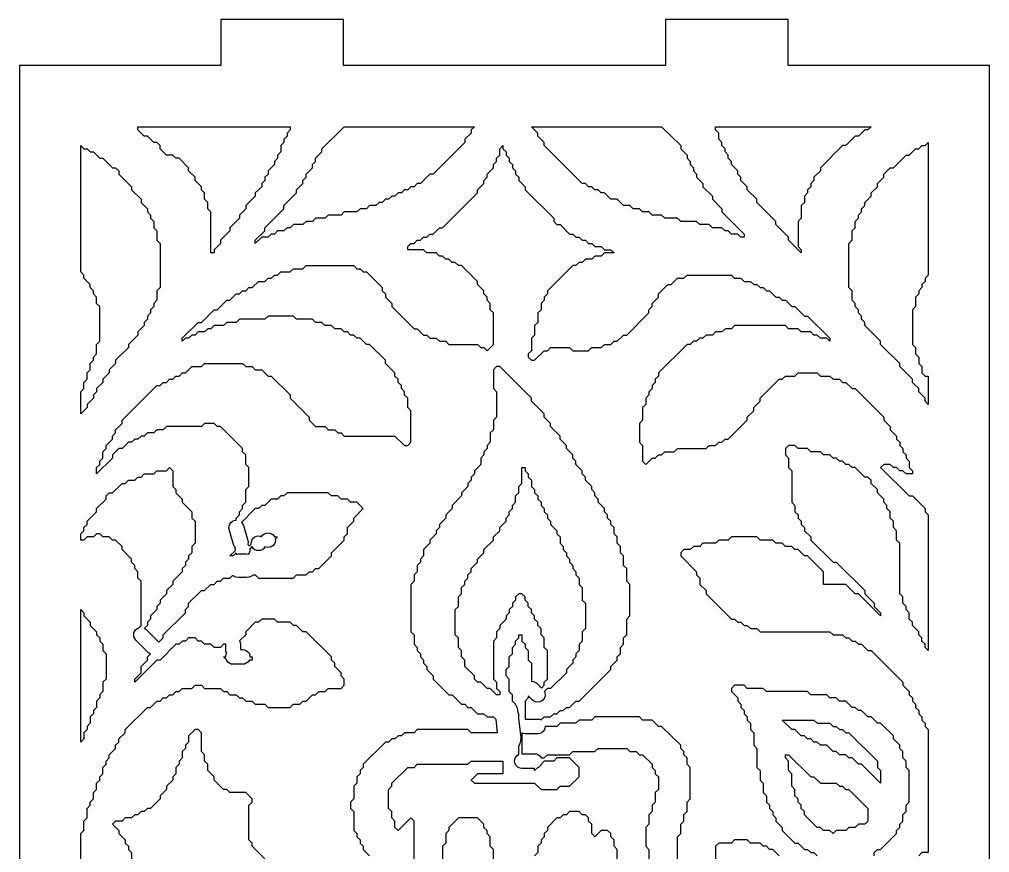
# Model space of a CAD drawing. Header units: millimetres. Extents: x 0 to 63, y 0 to 126.
# Drawn here: x 0 to 63.3, y 71.6 to 126 of the extents above; entities that cross this region are included whole.
import ezdxf

# ---------------------------------------------------------------- set-up
doc = ezdxf.new("R2010")
doc.units = ezdxf.units.MM
doc.layers.add('CUT', color=1, linetype='Continuous')

msp = doc.modelspace()

# ---------------------------------------------------------------- linework, layer by layer
at = {"layer": 'CUT'}
for points in [[(42.134, 126), (42.134, 123), (21.134, 123), (21.134, 126), (13.134, 126), (13.134, 123), (0, 123), (0, 3), (13.134, 3), (13.134, 0), (21.134, 0), (21.134, 3), (42.134, 3), (42.134, 0), (50.134, 0), (50.134, 3), (63.2679, 3), (63.2679, 123), (50.134, 123), (50.134, 126)], [(9.174902, 117.764706), (8.967906, 117.970588), (8.760909, 117.970588), (8.346917, 118.382353), (8.139921, 118.382353), (7.725929, 118.794118), (7.725929, 119), (17.66174, 119), (17.66174, 118.794118), (17.454744, 118.588235), (17.454744, 118.382353), (17.247748, 118.176471), (17.247748, 117.970588), (17.040752, 117.764706), (17.040752, 117.352941), (16.833756, 117.147059), (16.833756, 116.941176), (16.62676, 116.735294), (16.62676, 116.529412), (16.212768, 116.117647), (16.212768, 115.911765), (16.005772, 115.705882), (16.005772, 115.5), (15.798776, 115.294118), (15.798776, 115.088235), (15.384784, 114.676471), (15.384784, 114.470588), (14.763795, 113.852941), (14.763795, 113.647059), (14.349803, 113.235294), (14.349803, 113.029412), (13.728815, 112.411765), (13.728815, 112.205882), (13.107827, 111.588235), (13.107827, 111.382353), (12.693835, 110.970588), (12.693835, 110.764706), (12.486839, 110.764706), (12.486839, 113.441176), (12.279843, 113.647059), (12.279843, 114.058824), (12.072847, 114.264706), (12.072847, 114.676471), (11.86585, 114.882353), (11.86585, 115.088235), (11.451858, 115.5), (11.451858, 115.705882), (11.037866, 116.117647), (11.037866, 116.323529), (10.416878, 116.941176), (10.209882, 116.941176), (10.002886, 117.147059), (9.588894, 117.147059), (9.174902, 117.558824)], [(17.247748, 113.647059), (17.247748, 113.852941), (18.075732, 114.676471), (18.075732, 114.882353), (18.489725, 115.294118), (18.489725, 115.5), (18.696721, 115.705882), (18.696721, 115.911765), (19.110713, 116.323529), (19.110713, 116.529412), (19.317709, 116.735294), (19.317709, 116.941176), (19.731701, 117.352941), (19.731701, 117.558824), (21.180673, 119), (29.667512, 119), (29.460516, 118.794118), (29.460516, 118.588235), (29.046524, 118.176471), (29.046524, 117.970588), (26.976563, 115.911765), (26.769567, 115.911765), (26.148579, 115.294118), (25.941583, 115.294118), (25.734587, 115.088235), (25.527591, 115.088235), (25.320595, 114.882353), (25.113599, 114.882353), (24.906603, 114.676471), (24.699606, 114.676471), (24.49261, 114.470588), (24.285614, 114.470588), (24.078618, 114.264706), (23.871622, 114.264706), (23.664626, 114.058824), (23.45763, 114.058824), (23.250634, 113.852941), (22.836642, 113.852941), (22.629646, 113.647059), (22.215654, 113.647059), (22.008658, 113.441176), (21.180673, 113.441176), (20.973677, 113.235294), (20.145693, 113.235294), (19.938697, 113.029412), (19.317709, 113.029412), (19.110713, 112.823529), (18.696721, 112.823529), (18.489725, 112.617647), (17.868736, 112.617647), (17.66174, 112.411765), (17.454744, 112.411765), (17.247748, 112.205882), (16.833756, 112.205882), (16.62676, 112), (16.419764, 112), (16.212768, 111.794118), (15.798776, 111.794118), (15.384784, 111.382353), (15.384784, 111.588235), (16.005772, 112.205882), (16.005772, 112.411765)], [(37.11937, 115.088235), (36.912374, 115.294118), (36.705378, 115.294118), (34.221425, 117.764706), (34.221425, 117.970588), (33.807433, 118.382353), (33.807433, 118.588235), (33.393441, 119), (41.88028, 119), (43.122256, 117.764706), (43.122256, 117.558824), (43.536248, 117.147059), (43.536248, 116.941176), (43.743244, 116.735294), (43.743244, 116.529412), (43.95024, 116.323529), (43.95024, 116.117647), (44.157236, 115.911765), (44.157236, 115.705882), (44.571229, 115.294118), (44.571229, 115.088235), (45.192217, 114.470588), (45.192217, 114.264706), (45.813205, 113.647059), (45.813205, 113.441176), (47.262177, 112), (47.262177, 111.794118), (47.055181, 111.794118), (46.848185, 112), (46.434193, 112), (46.227197, 112.205882), (46.020201, 112.205882), (45.813205, 112.411765), (45.192217, 112.411765), (44.985221, 112.617647), (44.364233, 112.617647), (44.157236, 112.823529), (43.122256, 112.823529), (42.91526, 113.029412), (42.087276, 113.029412), (41.88028, 113.235294), (41.259292, 113.235294), (41.052296, 113.441176), (40.638303, 113.441176), (40.431307, 113.647059), (40.017315, 113.647059), (39.810319, 113.852941), (39.396327, 113.852941), (38.982335, 114.264706), (38.568343, 114.264706), (38.154351, 114.676471), (37.947355, 114.676471), (37.740358, 114.882353), (37.533362, 114.882353), (37.326366, 115.088235)], [(55.54202, 119), (55.335024, 118.794118), (55.128028, 118.794118), (54.714036, 118.382353), (54.50704, 118.382353), (53.886052, 117.764706), (53.679055, 117.764706), (52.230083, 116.323529), (52.230083, 116.117647), (51.816091, 115.705882), (51.816091, 115.5), (51.609095, 115.294118), (51.609095, 115.088235), (51.402099, 114.882353), (51.402099, 114.676471), (51.195103, 114.470588), (51.195103, 114.058824), (50.988107, 113.852941), (50.988107, 113.029412), (50.781111, 112.823529), (50.781111, 111.176471), (50.988107, 110.970588), (50.988107, 110.764706), (50.160122, 111.588235), (50.160122, 111.794118), (49.332138, 112.617647), (49.332138, 112.823529), (48.090162, 114.058824), (48.090162, 114.264706), (47.469174, 114.882353), (47.469174, 115.088235), (47.055181, 115.5), (47.055181, 115.705882), (46.848185, 115.911765), (46.848185, 116.117647), (46.434193, 116.529412), (46.434193, 116.735294), (46.227197, 116.941176), (46.227197, 117.147059), (46.020201, 117.352941), (46.020201, 117.558824), (45.813205, 117.764706), (45.813205, 117.970588), (45.606209, 118.176471), (45.606209, 118.588235), (45.399213, 118.794118), (45.399213, 119)], [(4.827984, 101.294118), (4.413992, 100.882353), (4.413992, 100.676471), (4, 100.264706), (4, 101.705882), (4.206996, 101.911765), (4.206996, 102.323529), (4.413992, 102.529412), (4.413992, 102.941176), (4.620988, 103.147059), (4.620988, 103.558824), (4.827984, 103.764706), (4.827984, 103.970588), (5.03498, 104.176471), (5.03498, 104.794118), (5.241976, 105), (5.241976, 107.264706), (5.03498, 107.470588), (5.03498, 107.882353), (4.827984, 108.088235), (4.827984, 108.294118), (4.620988, 108.5), (4.620988, 108.705882), (4.206996, 109.117647), (4.206996, 109.323529), (4, 109.529412), (4, 117.764706), (4.206996, 117.558824), (4.413992, 117.558824), (4.620988, 117.352941), (4.827984, 117.352941), (5.241976, 116.941176), (5.448972, 116.941176), (6.069961, 116.323529), (6.276957, 116.323529), (6.483953, 116.117647), (6.483953, 115.911765), (7.311937, 115.088235), (7.311937, 114.882353), (7.932925, 114.264706), (7.932925, 114.058824), (8.346917, 113.647059), (8.346917, 113.441176), (8.553913, 113.235294), (8.553913, 113.029412), (8.760909, 112.823529), (8.760909, 112.411765), (8.967906, 112.205882), (8.967906, 111.588235), (9.174902, 111.382353), (9.174902, 108.5), (8.967906, 108.294118), (8.967906, 107.676471), (8.760909, 107.470588), (8.760909, 107.264706), (8.553913, 107.058824), (8.553913, 106.852941), (8.346917, 106.647059), (8.346917, 106.441176), (8.139921, 106.235294), (8.139921, 106.029412), (7.725929, 105.617647), (7.725929, 105.411765), (7.104941, 104.794118), (7.104941, 104.588235), (6.276957, 103.764706), (6.276957, 103.558824), (5.862965, 103.147059), (5.862965, 102.941176), (5.448972, 102.529412), (5.448972, 102.323529), (5.03498, 101.911765), (5.03498, 101.705882), (4.827984, 101.5)], [(54.714036, 113.029412), (54.714036, 113.235294), (54.921032, 113.441176), (54.921032, 113.647059), (55.128028, 113.852941), (55.128028, 114.058824), (55.54202, 114.470588), (55.54202, 114.676471), (55.956012, 115.088235), (55.956012, 115.294118), (56.370004, 115.705882), (56.370004, 115.911765), (56.783996, 116.323529), (56.990992, 116.323529), (57.818977, 117.147059), (58.025973, 117.147059), (58.439965, 117.558824), (58.646961, 117.558824), (58.853957, 117.764706), (59.060953, 117.764706), (59.267949, 117.970588), (59.267949, 109.323529), (59.060953, 109.117647), (59.060953, 108.911765), (58.853957, 108.705882), (58.853957, 108.5), (58.646961, 108.294118), (58.646961, 108.088235), (58.439965, 107.882353), (58.439965, 107.264706), (58.232969, 107.058824), (58.232969, 104.794118), (58.439965, 104.588235), (58.439965, 104.176471), (58.646961, 103.970588), (58.646961, 103.558824), (58.853957, 103.352941), (58.853957, 102.941176), (59.060953, 102.735294), (59.267949, 102.735294), (59.267949, 100.882353), (59.060953, 101.088235), (59.060953, 101.294118), (58.646961, 101.705882), (58.646961, 101.911765), (58.232969, 102.323529), (58.232969, 102.529412), (57.404985, 103.352941), (57.404985, 103.558824), (56.163008, 104.794118), (56.163008, 105), (55.128028, 106.029412), (55.128028, 106.235294), (54.921032, 106.441176), (54.921032, 106.647059), (54.714036, 106.852941), (54.714036, 107.058824), (54.50704, 107.264706), (54.50704, 107.470588), (54.300044, 107.676471), (54.300044, 108.294118), (54.093048, 108.5), (54.093048, 111.382353), (54.300044, 111.588235), (54.300044, 112.205882), (54.50704, 112.411765), (54.50704, 112.823529)], [(4.827984, 80.705882), (4.620988, 80.5), (4.620988, 80.088235), (4.413992, 79.882353), (4.413992, 79.676471), (4.206996, 79.470588), (4.206996, 79.058824), (4, 78.852941), (4, 87.5), (4.206996, 87.294118), (4.206996, 87.088235), (4.620988, 86.676471), (4.620988, 86.470588), (5.03498, 86.058824), (5.03498, 85.852941), (5.241976, 85.647059), (5.241976, 85.441176), (5.448972, 85.235294), (5.448972, 84.823529), (5.655969, 84.617647), (5.655969, 82.970588), (5.448972, 82.764706), (5.448972, 82.147059), (5.241976, 81.941176), (5.241976, 81.735294), (5.03498, 81.529412), (5.03498, 81.117647), (4.827984, 80.911765)], [(54.714036, 77.411765), (54.300044, 77.823529), (54.093048, 77.823529), (53.886052, 78.029412), (53.472059, 78.029412), (53.265063, 78.235294), (53.058067, 78.235294), (52.644075, 78.647059), (52.230083, 78.647059), (52.023087, 78.852941), (51.816091, 78.852941), (51.609095, 79.058824), (51.402099, 79.058824), (51.195103, 79.264706), (50.988107, 79.264706), (50.574114, 79.676471), (50.367118, 79.676471), (49.74613, 80.294118), (51.816091, 80.294118), (52.023087, 80.088235), (52.851071, 80.088235), (53.058067, 79.882353), (53.265063, 79.882353), (53.472059, 79.676471), (53.679055, 79.676471), (53.886052, 79.470588), (54.093048, 79.470588), (55.956012, 77.617647), (55.956012, 77.205882), (56.163008, 77), (56.163008, 76.176471), (54.921032, 77.411765)], [(55.128028, 73.5), (54.714036, 73.5), (54.50704, 73.294118), (54.093048, 73.294118), (53.886052, 73.088235), (53.265063, 73.088235), (53.058067, 72.882353), (52.851071, 73.088235), (52.437079, 73.088235), (52.230083, 73.294118), (52.023087, 73.294118), (51.195103, 74.117647), (51.195103, 74.323529), (50.988107, 74.529412), (50.988107, 74.735294), (50.781111, 74.941176), (50.781111, 75.147059), (50.574114, 75.352941), (50.574114, 75.764706), (50.367118, 75.970588), (50.367118, 76.794118), (50.160122, 77), (50.160122, 77.617647), (49.953126, 77.823529), (49.953126, 78.029412), (50.160122, 78.029412), (51.609095, 76.588235), (51.816091, 76.588235), (52.230083, 76.176471), (53.265063, 76.176471), (53.472059, 75.970588), (53.679055, 75.970588), (53.886052, 75.764706), (54.093048, 75.764706), (55.335024, 74.529412), (55.335024, 73.705882)]]:
    msp.add_lwpolyline(points, close=True, dxfattribs=at)
for points in [[(4, 56.411765), (4, 72.882353), (4.206996, 73.088235), (4.206996, 73.705882), (4.413992, 73.911765), (4.413992, 74.529412), (4.620988, 74.735294), (4.620988, 74.941176), (4.827984, 75.147059), (4.827984, 75.558824), (5.03498, 75.764706), (5.03498, 76.176471), (5.241976, 76.382353), (5.241976, 76.588235), (5.448972, 76.794118), (5.448972, 77.205882), (5.655969, 77.411765), (5.655969, 77.617647), (5.862965, 77.823529), (5.862965, 78.029412), (6.276957, 78.441176), (6.276957, 78.647059), (6.483953, 78.852941), (6.483953, 79.058824), (6.897945, 79.470588), (6.897945, 79.676471), (8.346917, 81.117647), (8.553913, 81.117647), (8.967906, 81.529412), (9.174902, 81.529412), (9.381898, 81.735294), (9.588894, 81.735294), (9.79589, 81.941176), (10.002886, 81.941176), (10.209882, 82.147059), (10.416878, 82.147059), (10.623874, 82.352941), (11.244862, 82.352941), (11.451858, 82.558824), (11.86585, 82.558824), (12.072847, 82.352941), (13.107827, 82.352941), (13.314823, 82.147059), (13.521819, 82.147059), (13.728815, 81.941176), (14.142807, 81.941176), (14.349803, 81.735294), (14.556799, 81.735294), (14.763795, 81.529412), (15.177787, 81.529412), (15.384784, 81.323529), (16.005772, 81.323529), (16.212768, 81.117647), (17.66174, 81.117647), (17.868736, 81.323529), (18.282728, 81.323529), (18.489725, 81.529412), (18.696721, 81.529412), (19.110713, 81.941176), (19.317709, 81.941176), (19.524705, 82.147059), (19.938697, 82.147059), (20.145693, 82.352941), (20.973677, 82.352941), (21.180673, 82.558824), (21.180673, 82.970588), (20.973677, 83.176471), (20.973677, 83.382353), (20.559685, 83.794118), (20.559685, 84), (20.352689, 84.205882), (20.352689, 84.411765), (18.696721, 86.058824), (18.489725, 86.058824), (18.075732, 86.470588), (17.868736, 86.470588), (17.66174, 86.676471), (16.833756, 86.676471), (16.62676, 86.882353), (15.798776, 86.882353), (15.59178, 86.676471), (15.384784, 86.676471), (14.763795, 86.058824), (14.763795, 85.852941), (14.361016, 85.452329), (14.399455, 85.359527), (14.415811, 85.235294), (14.415811, 84.891765), (14.556799, 84.891765), (14.681032, 84.875409), (14.796799, 84.827457), (14.896211, 84.751176), (14.972491, 84.651765), (15.020444, 84.535998), (15.036799, 84.411765), (15.177787, 84.411765), (15.177787, 84.205882), (14.986623, 84.205882), (14.972491, 84.171765), (14.896211, 84.072353), (14.796799, 83.996073), (14.681032, 83.94812), (14.556799, 83.931765), (13.935811, 83.931765), (13.811578, 83.94812), (13.695811, 83.996073), (13.5964, 84.072353), (13.520119, 84.171765), (13.494894, 84.232662), (13.314823, 84.411765), (13.455811, 84.411765), (13.472167, 84.535998), (13.520119, 84.651765), (13.472167, 84.767532), (13.455811, 84.891765), (13.455811, 85.235294), (13.314823, 85.235294), (13.107827, 85.029412), (12.693835, 85.029412), (12.486839, 85.235294), (12.072847, 85.235294), (11.86585, 85.441176), (11.658854, 85.441176), (11.451858, 85.647059), (11.037866, 85.647059), (10.83087, 85.441176), (10.623874, 85.441176), (10.416878, 85.235294), (10.209882, 85.235294), (9.174902, 84.205882), (8.967906, 84.205882), (7.518933, 82.764706), (7.518933, 82.970588), (7.932925, 83.382353), (7.932925, 83.794118), (8.346917, 84.205882), (8.346917, 84.411765), (8.541337, 84.605138), (8.522032, 84.613074), (8.422415, 84.689086), (7.594431, 85.512616), (7.517882, 85.611821), (7.469618, 85.727458), (7.452927, 85.851646), (7.468947, 85.975923), (7.516587, 86.091819), (7.5926, 86.191436), (7.691805, 86.267984), (7.756283, 86.294896), (7.932925, 86.470588), (7.932925, 89.352941), (7.725929, 89.558824), (7.725929, 89.970588), (7.518933, 90.176471), (7.518933, 90.382353), (7.311937, 90.588235), (7.311937, 90.794118), (6.690949, 91.411765), (6.690949, 91.617647), (6.276957, 92.029412), (6.069961, 92.029412), (5.862965, 92.235294), (5.448972, 92.235294), (5.241976, 92.441176), (5.03498, 92.441176), (4.827984, 92.235294), (4.413992, 92.235294), (4.206996, 92.029412), (4, 92.029412), (4, 92.441176), (4.206996, 92.647059), (4.206996, 92.852941), (4.413992, 93.058824), (4.413992, 93.264706), (5.03498, 93.882353), (5.03498, 94.088235), (5.655969, 94.705882), (5.655969, 94.911765), (5.862965, 95.117647), (6.069961, 95.117647), (6.690949, 95.735294), (6.897945, 95.735294), (7.104941, 95.941176), (7.518933, 95.941176), (7.725929, 96.147059), (7.932925, 96.147059), (8.139921, 96.352941), (8.760909, 96.352941), (8.967906, 96.558824), (9.588894, 96.558824), (9.79589, 96.764706), (10.002886, 96.558824), (10.002886, 95.529412), (10.209882, 95.323529), (10.209882, 95.117647), (10.623874, 94.705882), (10.623874, 94.5), (11.244862, 93.882353), (11.244862, 93.470588), (11.451858, 93.264706), (11.451858, 91.823529), (11.244862, 91.617647), (11.244862, 91.205882), (11.037866, 91), (11.037866, 90.794118), (10.83087, 90.588235), (10.83087, 90.382353), (10.623874, 90.176471), (10.623874, 89.970588), (10.002886, 89.352941), (10.002886, 89.147059), (9.588894, 88.735294), (9.588894, 88.529412), (9.174902, 88.117647), (9.174902, 87.911765), (8.967906, 87.705882), (8.967906, 87.5), (8.553913, 87.088235), (8.553913, 86.882353), (8.346917, 86.676471), (8.346917, 86.470588), (8.152498, 86.277215), (8.171803, 86.269279), (8.27142, 86.193267), (9.099404, 85.369737), (9.100998, 85.367671), (9.381898, 85.647059), (9.381898, 85.852941), (10.83087, 87.294118), (10.83087, 87.5), (11.037866, 87.705882), (11.037866, 87.911765), (11.86585, 88.735294), (12.072847, 88.735294), (12.486839, 89.147059), (12.693835, 89.147059), (12.900831, 89.352941), (13.107827, 89.352941), (13.314823, 89.558824), (13.728815, 89.558824), (13.900334, 89.72942), (13.918883, 89.715187), (14.099769, 89.640262), (14.293883, 89.614706), (14.819716, 89.614706), (15.01383, 89.640262), (15.194716, 89.715187), (15.25925, 89.764706), (15.384784, 89.764706), (15.59178, 89.558824), (17.868736, 89.558824), (18.075732, 89.764706), (18.696721, 89.764706), (18.903717, 89.970588), (19.110713, 89.970588), (19.317709, 90.176471), (19.524705, 90.176471), (20.352689, 91), (20.352689, 91.205882), (21.180673, 92.029412), (21.180673, 92.235294), (21.387669, 92.441176), (21.387669, 92.852941), (21.801662, 93.264706), (21.801662, 93.470588), (22.42265, 94.088235), (22.008658, 94.5), (21.594665, 94.5), (21.387669, 94.705882), (20.973677, 94.705882), (20.766681, 94.911765), (20.352689, 94.911765), (20.145693, 95.117647), (17.454744, 95.117647), (17.247748, 94.911765), (17.040752, 94.911765), (16.833756, 94.705882), (16.419764, 94.705882), (16.005772, 94.294118), (15.798776, 94.294118), (15.59178, 94.088235), (15.384784, 94.088235), (14.481978, 93.190287), (14.552027, 93.103818), (14.603015, 92.989355), (14.892774, 92.011823), (14.912399, 91.888065), (14.899325, 91.763443), (14.894981, 91.75212), (14.896211, 91.751176), (14.972491, 91.651765), (14.982004, 91.628799), (15.119422, 91.765478), (15.11178, 91.823529), (15.128135, 91.947763), (15.176087, 92.063529), (15.252368, 92.162941), (15.35178, 92.239222), (15.467546, 92.287174), (15.59178, 92.303529), (15.716013, 92.287174), (15.791484, 92.255913), (15.797076, 92.269412), (15.873357, 92.368823), (15.972768, 92.445104), (16.088535, 92.493056), (16.212768, 92.509412), (16.337001, 92.493056), (16.452768, 92.445104), (16.552179, 92.368823), (16.62846, 92.269412), (16.642592, 92.235294), (16.833756, 92.235294), (16.685125, 92.087463), (16.692768, 92.029412), (16.676412, 91.905179), (16.62846, 91.789412), (16.552179, 91.690001), (16.452768, 91.61372), (16.337001, 91.565767), (16.212768, 91.549412), (16.088535, 91.565767), (16.013063, 91.597029), (16.007472, 91.583529), (15.931191, 91.484118), (15.83178, 91.407837), (15.716013, 91.359885), (15.59178, 91.343529), (15.467546, 91.359885), (15.35178, 91.407837), (15.252368, 91.484118), (15.176087, 91.583529), (15.166575, 91.606495), (15.029157, 91.469816), (15.036799, 91.411765), (15.020444, 91.287532), (14.972491, 91.171765), (14.918708, 91.101673), (14.819716, 91.114706), (14.293883, 91.114706), (14.19489, 91.101673), (14.141107, 91.171765), (14.131595, 91.19473), (13.972401, 91.036393), (13.918883, 91.014225), (13.900345, 91), (13.728815, 91), (14.084442, 91.353713), (14.076799, 91.411765), (14.093155, 91.535998), (14.093802, 91.53756), (14.023346, 91.624533), (13.972358, 91.738995), (13.682599, 92.716527), (13.662974, 92.840286), (13.676048, 92.964907), (13.720932, 93.081898), (13.794565, 93.183286), (13.891931, 93.262161), (14.006393, 93.313149), (14.130152, 93.332774), (14.142807, 93.331447), (14.142807, 93.470588), (14.349803, 93.676471), (14.349803, 93.882353), (14.556799, 94.088235), (14.556799, 94.294118), (14.763795, 94.5), (14.763795, 95.323529), (14.970791, 95.529412), (14.970791, 96.764706), (14.763795, 96.970588), (14.763795, 97.588235), (14.556799, 97.794118), (14.556799, 98), (13.107827, 99.441176), (12.900831, 99.441176), (12.693835, 99.647059), (12.072847, 99.647059), (11.86585, 99.441176), (9.588894, 99.441176), (9.381898, 99.235294), (8.967906, 99.235294), (8.760909, 99.029412), (8.346917, 99.029412), (8.139921, 98.823529), (7.932925, 98.823529), (7.725929, 98.617647), (7.518933, 98.617647), (7.311937, 98.411765), (7.104941, 98.411765), (6.690949, 98), (6.483953, 98), (6.069961, 97.588235), (6.069961, 97.382353), (5.03498, 96.352941), (5.03498, 96.764706), (5.241976, 96.970588), (5.241976, 97.176471), (5.448972, 97.382353), (5.448972, 97.794118), (5.655969, 98), (5.655969, 98.205882), (6.069961, 98.617647), (6.069961, 98.823529), (6.276957, 99.029412), (6.276957, 99.235294), (6.690949, 99.647059), (6.690949, 99.852941), (8.967906, 102.117647), (9.174902, 102.117647), (9.381898, 102.323529), (9.588894, 102.323529), (9.79589, 102.529412), (10.002886, 102.529412), (10.209882, 102.735294), (10.416878, 102.735294), (10.623874, 102.941176), (10.83087, 102.941176), (11.244862, 103.352941), (11.86585, 103.352941), (12.072847, 103.558824), (14.556799, 103.558824), (14.763795, 103.352941), (15.177787, 103.352941), (15.384784, 103.147059), (15.798776, 103.147059), (16.212768, 102.735294), (16.419764, 102.735294), (17.66174, 101.5), (17.66174, 101.294118), (18.903717, 100.058824), (18.903717, 99.852941), (19.317709, 99.441176), (19.938697, 99.441176), (20.145693, 99.235294), (20.559685, 99.235294), (20.766681, 99.029412), (20.973677, 99.029412), (21.180673, 98.823529), (24.49261, 98.823529), (25.113599, 98.205882), (25.320595, 98.205882), (25.527591, 98.411765), (25.527591, 100.470588), (25.320595, 100.676471), (25.320595, 101.294118), (25.113599, 101.5), (25.113599, 101.705882), (24.906603, 101.911765), (24.906603, 102.117647), (24.699606, 102.323529), (24.699606, 102.529412), (24.49261, 102.735294), (24.49261, 102.941176), (23.871622, 103.558824), (23.871622, 103.764706), (22.836642, 104.794118), (22.629646, 104.794118), (22.215654, 105.205882), (22.008658, 105.205882), (21.801662, 105.411765), (21.594665, 105.411765), (21.387669, 105.617647), (21.180673, 105.617647), (20.973677, 105.823529), (20.559685, 105.823529), (20.352689, 106.029412), (19.938697, 106.029412), (19.731701, 106.235294), (19.317709, 106.235294), (19.110713, 106.441176), (18.075732, 106.441176), (17.868736, 106.647059), (16.212768, 106.647059), (16.005772, 106.441176), (14.349803, 106.441176), (14.142807, 106.235294), (13.521819, 106.235294), (13.314823, 106.029412), (12.693835, 106.029412), (12.486839, 105.823529), (12.279843, 105.823529), (12.072847, 105.617647), (11.658854, 105.617647), (11.451858, 105.411765), (11.244862, 105.411765), (11.037866, 105.205882), (10.83087, 105.205882), (10.623874, 105), (10.623874, 105.205882), (11.658854, 106.235294), (11.86585, 106.235294), (12.693835, 107.058824), (12.900831, 107.058824), (13.521819, 107.676471), (13.728815, 107.676471), (14.142807, 108.088235), (14.349803, 108.088235), (14.556799, 108.294118), (14.763795, 108.294118), (14.970791, 108.5), (15.177787, 108.5), (15.59178, 108.911765), (16.005772, 108.911765), (16.212768, 109.117647), (16.419764, 109.117647), (16.62676, 109.323529), (16.833756, 109.323529), (17.040752, 109.529412), (17.66174, 109.529412), (17.868736, 109.735294), (18.489725, 109.735294), (18.696721, 109.941176), (21.801662, 109.941176), (22.008658, 109.735294), (22.215654, 109.735294), (22.42265, 109.529412), (22.629646, 109.529412), (23.664626, 108.5), (23.664626, 108.294118), (23.871622, 108.088235), (23.871622, 107.882353), (24.285614, 107.470588), (24.285614, 107.264706), (25.734587, 105.823529), (25.941583, 105.823529), (26.355575, 105.411765), (26.562571, 105.411765), (26.769567, 105.205882), (27.183559, 105.205882), (27.390555, 105), (27.804547, 105), (28.011543, 104.794118), (29.874508, 104.794118), (30.081504, 104.588235), (30.2885, 104.588235), (30.495496, 104.382353), (30.909488, 104.794118), (30.909488, 106.852941), (30.702492, 107.058824), (30.702492, 107.470588), (30.495496, 107.676471), (30.495496, 107.882353), (30.2885, 108.088235), (30.2885, 108.294118), (29.874508, 108.705882), (29.874508, 108.911765), (28.839528, 109.941176), (28.632532, 109.941176), (28.425536, 110.147059), (28.21854, 110.147059), (28.011543, 110.352941), (27.804547, 110.352941), (27.597551, 110.558824), (27.390555, 110.558824), (27.183559, 110.764706), (26.562571, 110.764706), (26.355575, 110.970588), (25.320595, 110.970588), (25.320595, 111.176471), (25.527591, 111.382353), (25.734587, 111.382353), (25.941583, 111.588235), (26.148579, 111.588235), (26.355575, 111.794118), (26.562571, 111.794118), (26.769567, 112), (26.976563, 112), (27.390555, 112.411765), (27.597551, 112.411765), (29.874508, 114.676471), (29.874508, 114.882353), (30.2885, 115.294118), (30.2885, 115.5), (30.495496, 115.705882), (30.495496, 115.911765), (30.909488, 116.323529), (30.909488, 116.529412), (31.116484, 116.735294), (31.116484, 116.941176), (31.32348, 117.147059), (31.32348, 117.558824), (31.530477, 117.764706), (31.530477, 117.558824), (31.737473, 117.352941), (31.737473, 117.147059), (31.944469, 116.941176), (31.944469, 116.735294), (32.151465, 116.529412), (32.151465, 116.323529), (32.358461, 116.117647), (32.358461, 115.911765), (32.565457, 115.705882), (32.565457, 115.5), (32.979449, 115.088235), (32.979449, 114.882353), (34.842414, 113.029412), (34.842414, 112.823529), (35.04941, 112.617647), (35.256406, 112.617647), (35.877394, 112), (36.08439, 112), (36.291386, 111.794118), (36.498382, 111.794118), (36.705378, 111.588235), (36.912374, 111.588235), (37.11937, 111.382353), (37.326366, 111.382353), (37.533362, 111.176471), (37.947355, 111.176471), (38.154351, 110.970588), (38.568343, 110.970588), (38.775339, 110.764706), (38.154351, 110.764706), (37.947355, 110.558824), (37.533362, 110.558824), (37.326366, 110.352941), (36.912374, 110.352941), (36.705378, 110.147059), (36.498382, 110.147059), (36.291386, 109.941176), (36.08439, 109.941176), (34.428421, 108.294118), (34.428421, 108.088235), (34.221425, 107.882353), (34.221425, 107.676471), (34.014429, 107.470588), (34.014429, 107.058824), (33.807433, 106.852941), (33.807433, 106.235294), (33.600437, 106.029412), (33.600437, 105.411765), (33.393441, 105.205882), (33.393441, 104.382353), (33.186445, 104.176471), (33.186445, 103.970588), (33.393441, 103.764706), (33.600437, 103.764706), (34.221425, 104.382353), (34.428421, 104.382353), (34.635418, 104.588235), (35.877394, 104.588235), (36.08439, 104.382353), (37.11937, 104.382353), (37.326366, 104.588235), (37.947355, 104.588235), (38.154351, 104.794118), (38.568343, 104.794118), (38.775339, 105), (38.982335, 105), (39.396327, 105.411765), (39.603323, 105.411765), (41.052296, 106.852941), (41.052296, 107.058824), (41.259292, 107.264706), (41.259292, 107.470588), (41.673284, 107.882353), (41.673284, 108.088235), (42.294272, 108.705882), (42.501268, 108.705882), (42.91526, 109.117647), (43.329252, 109.117647), (43.536248, 109.323529), (46.434193, 109.323529), (46.641189, 109.117647), (47.055181, 109.117647), (47.262177, 108.911765), (47.67617, 108.911765), (47.883166, 108.705882), (48.090162, 108.705882), (48.297158, 108.5), (48.504154, 108.5), (48.71115, 108.294118), (48.918146, 108.294118), (49.332138, 107.882353), (49.539134, 107.882353), (49.74613, 107.676471), (49.953126, 107.676471), (50.367118, 107.264706), (50.574114, 107.264706), (51.195103, 106.647059), (51.402099, 106.647059), (52.851071, 105.205882), (52.851071, 105), (52.644075, 105.205882), (52.230083, 105.205882), (52.023087, 105.411765), (51.816091, 105.411765), (51.609095, 105.617647), (50.988107, 105.617647), (50.781111, 105.823529), (50.160122, 105.823529), (49.953126, 106.029412), (46.641189, 106.029412), (46.434193, 105.823529), (46.020201, 105.823529), (45.813205, 105.617647), (45.399213, 105.617647), (45.192217, 105.411765), (44.778225, 105.411765), (44.571229, 105.205882), (44.364233, 105.205882), (44.157236, 105), (43.95024, 105), (43.743244, 104.794118), (43.536248, 104.794118), (41.673284, 102.941176), (41.673284, 102.735294), (41.466288, 102.529412), (41.466288, 102.323529), (41.259292, 102.117647), (41.259292, 101.911765), (41.052296, 101.705882), (41.052296, 101.5), (40.845299, 101.294118), (40.845299, 100.882353), (40.638303, 100.676471), (40.638303, 99.852941), (40.431307, 99.647059), (40.431307, 98.411765), (40.638303, 98.205882), (40.638303, 97.176471), (40.845299, 96.970588), (41.259292, 97.382353), (41.466288, 97.382353), (41.673284, 97.588235), (41.88028, 97.588235), (42.087276, 97.794118), (42.708264, 97.794118), (42.91526, 98), (44.778225, 98), (44.985221, 98.205882), (45.399213, 98.205882), (45.606209, 98.411765), (45.813205, 98.411765), (46.020201, 98.617647), (46.227197, 98.617647), (47.469174, 99.852941), (47.469174, 100.058824), (47.883166, 100.470588), (47.883166, 100.676471), (48.297158, 101.088235), (48.297158, 101.294118), (49.539134, 102.529412), (49.74613, 102.529412), (49.953126, 102.735294), (50.574114, 102.735294), (50.781111, 102.941176), (52.023087, 102.941176), (52.230083, 102.735294), (52.851071, 102.735294), (53.058067, 102.529412), (53.472059, 102.529412), (53.679055, 102.323529), (53.886052, 102.323529), (54.300044, 101.911765), (54.50704, 101.911765), (56.370004, 100.058824), (56.370004, 99.852941), (56.783996, 99.441176), (56.783996, 99.235294), (57.197989, 98.823529), (57.197989, 98.617647), (57.404985, 98.411765), (57.404985, 98.205882), (57.611981, 98), (57.611981, 97.794118), (57.818977, 97.588235), (57.818977, 97.382353), (58.025973, 97.176471), (58.025973, 96.764706), (58.232969, 96.558824), (58.232969, 96.352941), (57.818977, 96.352941), (57.611981, 96.558824), (57.404985, 96.558824), (57.197989, 96.764706), (56.990992, 96.764706), (56.783996, 96.970588), (56.370004, 96.970588), (56.163008, 96.764706), (58.025973, 94.911765), (58.232969, 94.911765), (59.060953, 94.088235), (59.060953, 93.882353), (59.267949, 93.676471), (59.267949, 84.823529), (59.060953, 85.029412), (59.060953, 85.235294), (58.853957, 85.441176), (58.853957, 85.647059), (58.646961, 85.852941), (58.646961, 86.058824), (58.232969, 86.470588), (58.232969, 86.676471), (58.025973, 86.882353), (58.025973, 87.294118), (57.818977, 87.5), (57.818977, 87.705882), (57.611981, 87.911765), (57.611981, 88.323529), (57.404985, 88.529412), (57.404985, 91.823529), (57.197989, 92.029412), (57.197989, 92.647059), (56.990992, 92.852941), (56.990992, 93.264706), (56.783996, 93.470588), (56.783996, 93.882353), (56.577, 94.088235), (56.577, 94.294118), (56.370004, 94.5), (56.370004, 94.705882), (55.956012, 95.117647), (55.956012, 95.323529), (55.54202, 95.735294), (55.54202, 95.941176), (55.335024, 96.147059), (55.128028, 96.147059), (54.50704, 96.764706), (54.300044, 96.764706), (54.093048, 96.970588), (53.886052, 96.970588), (53.679055, 97.176471), (53.472059, 97.176471), (53.265063, 97.382353), (53.058067, 97.382353), (52.851071, 97.588235), (52.437079, 97.588235), (52.230083, 97.794118), (51.609095, 97.794118), (51.402099, 98), (50.781111, 98), (50.574114, 98.205882), (50.160122, 98.205882), (49.953126, 98), (49.953126, 97.588235), (50.160122, 97.382353), (50.160122, 96.764706), (50.367118, 96.558824), (50.367118, 94.5), (50.574114, 94.294118), (50.574114, 93.882353), (50.781111, 93.676471), (50.781111, 93.470588), (50.988107, 93.264706), (50.988107, 93.058824), (51.195103, 92.852941), (51.195103, 92.647059), (51.609095, 92.235294), (51.609095, 92.029412), (53.058067, 90.588235), (53.265063, 90.588235), (55.128028, 88.735294), (55.128028, 88.529412), (55.749016, 87.911765), (55.749016, 87.705882), (56.163008, 87.294118), (56.163008, 87.088235), (54.714036, 88.529412), (54.50704, 88.529412), (53.886052, 89.147059), (52.437079, 89.147059), (52.437079, 89.970588), (51.402099, 91), (51.195103, 91), (50.781111, 91.411765), (50.574114, 91.411765), (50.367118, 91.617647), (49.953126, 91.617647), (49.74613, 91.823529), (49.332138, 91.823529), (49.125142, 92.029412), (48.297158, 92.029412), (48.090162, 92.235294), (46.434193, 92.235294), (46.227197, 92.029412), (45.606209, 92.029412), (45.399213, 91.823529), (44.571229, 91.823529), (44.364233, 91.617647), (43.95024, 91.617647), (43.743244, 91.411765), (43.329252, 91.411765), (43.122256, 91.205882), (43.122256, 91), (44.157236, 89.970588), (44.157236, 89.764706), (44.364233, 89.558824), (44.364233, 89.147059), (44.778225, 88.735294), (44.778225, 88.529412), (46.434193, 86.882353), (46.641189, 86.882353), (46.848185, 86.676471), (47.055181, 86.676471), (47.262177, 86.470588), (47.469174, 86.470588), (47.67617, 86.264706), (48.090162, 86.264706), (48.297158, 86.058824), (52.851071, 86.058824), (53.058067, 85.852941), (53.679055, 85.852941), (53.886052, 85.647059), (54.093048, 85.647059), (54.300044, 85.441176), (54.50704, 85.441176), (54.714036, 85.235294), (54.921032, 85.235294), (55.335024, 84.823529), (55.54202, 84.823529), (57.611981, 82.764706), (57.611981, 82.558824), (58.025973, 82.147059), (58.025973, 81.941176), (58.232969, 81.735294), (58.232969, 81.529412), (58.439965, 81.323529), (58.439965, 81.117647), (58.646961, 80.911765), (58.646961, 80.705882), (58.853957, 80.5), (58.853957, 80.294118), (59.060953, 80.088235), (59.060953, 79.882353), (59.267949, 79.676471), (59.267949, 71.647059), (58.853957, 71.647059), (58.646961, 71.441176)], [(25.734587, 69.794118), (25.734587, 73.705882), (25.527591, 73.911765), (24.699606, 73.088235), (24.49261, 73.294118), (24.49261, 73.705882), (24.285614, 73.911765), (24.285614, 74.323529), (24.078618, 74.529412), (24.078618, 75.764706), (24.285614, 75.970588), (24.285614, 76.176471), (25.320595, 77.205882), (25.734587, 77.205882), (25.941583, 77.411765), (29.25352, 77.411765), (29.460516, 77.617647), (31.530477, 77.617647), (31.530477, 76.794118), (29.874508, 76.794118), (29.460516, 76.382353), (29.667512, 76.176471), (33.600437, 76.176471), (34.014429, 75.764706), (35.04941, 75.764706), (35.256406, 75.970588), (35.877394, 75.970588), (36.498382, 76.588235), (36.498382, 77.205882), (35.877394, 77.823529), (35.04941, 77.823529), (34.842414, 77.617647), (34.221425, 77.617647), (34.041354, 77.438544), (34.016129, 77.377647), (33.939848, 77.278236), (33.840437, 77.201955), (33.777113, 77.175725), (33.600437, 77), (33.600437, 77.137647), (32.772453, 77.137647), (32.64822, 77.154003), (32.532453, 77.201955), (32.433042, 77.278236), (32.356761, 77.377647), (32.308809, 77.493414), (32.292453, 77.617647), (32.308809, 77.74188), (32.356761, 77.857647), (32.433042, 77.957058), (32.532453, 78.033339), (32.565457, 78.04701), (32.565457, 78.613014), (32.653158, 78.758871), (32.707184, 78.947059), (32.710662, 79.142817), (32.565457, 80.420823), (32.565457, 80.705882), (32.528942, 80.7422), (32.507362, 80.932136), (32.460056, 81.122124), (32.365189, 81.293395), (32.358461, 81.300366), (32.358461, 81.323529), (32.151465, 81.529412), (32.151465, 81.941176), (31.944469, 82.147059), (31.944469, 82.970588), (31.737473, 83.176471), (31.737473, 83.588235), (31.944469, 83.794118), (31.944469, 84.411765), (32.151465, 84.617647), (32.151465, 85.029412), (32.358461, 85.235294), (32.358461, 85.441176), (32.565457, 85.647059), (32.565457, 85.852941), (32.772453, 85.852941), (32.772453, 85.441176), (32.979449, 85.235294), (32.979449, 85.029412), (33.186445, 84.823529), (33.186445, 84.205882), (33.393441, 84), (33.393441, 82.832773), (33.516423, 82.816919), (33.632319, 82.769279), (33.731936, 82.693267), (34.044266, 82.382617), (34.221425, 82.558824), (34.221425, 82.764706), (34.428421, 82.970588), (34.428421, 84.823529), (34.221425, 85.029412), (34.221425, 85.647059), (34.014429, 85.852941), (34.014429, 86.264706), (33.807433, 86.470588), (33.807433, 86.676471), (33.600437, 86.882353), (33.600437, 87.088235), (33.393441, 87.294118), (33.393441, 87.5), (33.186445, 87.705882), (33.186445, 87.911765), (32.979449, 88.117647), (32.979449, 88.323529), (32.772453, 88.529412), (32.565457, 88.529412), (32.358461, 88.323529), (32.358461, 88.117647), (32.151465, 87.911765), (32.151465, 87.705882), (31.944469, 87.5), (31.944469, 87.294118), (31.737473, 87.088235), (31.737473, 86.882353), (31.32348, 86.470588), (31.32348, 86.264706), (31.116484, 86.058824), (31.116484, 85.647059), (30.909488, 85.441176), (30.909488, 82.970588), (31.116484, 82.764706), (31.116484, 82.352941), (31.32348, 82.147059), (31.32348, 81.941176), (31.116484, 81.941176), (30.702492, 82.352941), (30.495496, 82.352941), (30.081504, 82.764706), (29.874508, 82.764706), (29.667512, 82.970588), (29.667512, 83.176471), (29.046524, 83.794118), (29.046524, 84.205882), (28.839528, 84.411765), (28.839528, 84.823529), (28.632532, 85.029412), (28.632532, 85.647059), (28.425536, 85.852941), (28.425536, 87.5), (28.632532, 87.705882), (28.632532, 88.323529), (28.839528, 88.529412), (28.839528, 88.941176), (29.046524, 89.147059), (29.046524, 89.352941), (29.25352, 89.558824), (29.25352, 89.764706), (29.460516, 89.970588), (29.460516, 90.176471), (29.874508, 90.588235), (29.874508, 90.794118), (30.2885, 91.205882), (30.2885, 91.411765), (30.909488, 92.029412), (30.909488, 92.235294), (31.32348, 92.647059), (31.32348, 92.852941), (31.737473, 93.264706), (31.737473, 93.470588), (31.944469, 93.676471), (31.944469, 93.882353), (32.151465, 94.088235), (32.151465, 94.294118), (32.358461, 94.5), (32.358461, 94.911765), (32.565457, 95.117647), (32.565457, 95.529412), (32.772453, 95.735294), (32.772453, 96.764706), (32.979449, 96.764706), (32.979449, 96.558824), (33.186445, 96.352941), (33.186445, 96.147059), (33.393441, 95.941176), (33.393441, 95.529412), (33.600437, 95.323529), (33.600437, 95.117647), (33.807433, 94.911765), (33.807433, 94.705882), (34.014429, 94.5), (34.014429, 94.294118), (34.221425, 94.088235), (34.221425, 93.882353), (34.428421, 93.676471), (34.428421, 93.470588), (34.635418, 93.264706), (34.635418, 93.058824), (35.04941, 92.647059), (35.04941, 92.441176), (35.256406, 92.235294), (35.256406, 91.823529), (35.463402, 91.617647), (35.463402, 91.411765), (35.670398, 91.205882), (35.670398, 91), (35.877394, 90.794118), (35.877394, 90.588235), (36.08439, 90.382353), (36.08439, 90.176471), (36.291386, 89.970588), (36.291386, 89.764706), (36.498382, 89.558824), (36.498382, 89.147059), (36.705378, 88.941176), (36.705378, 88.117647), (36.912374, 87.911765), (36.912374, 86.264706), (36.705378, 86.058824), (36.705378, 85.441176), (36.498382, 85.235294), (36.498382, 84.823529), (36.291386, 84.617647), (36.291386, 84.411765), (36.08439, 84.205882), (36.08439, 84), (35.670398, 83.588235), (35.670398, 83.382353), (34.635418, 82.352941), (34.428421, 82.352941), (34.232561, 82.158135), (34.270741, 82.06666), (34.287432, 81.942471), (34.271411, 81.818194), (34.223771, 81.702299), (34.147759, 81.602682), (34.048554, 81.526133), (33.932917, 81.477869), (33.808728, 81.461178), (33.684451, 81.477199), (33.568555, 81.524838), (33.468939, 81.600851), (33.186445, 81.881825), (33.186445, 81.735294), (32.979449, 81.529412), (32.979449, 80.362353), (33.807433, 80.362353), (33.931666, 80.345997), (34.026921, 80.306542), (34.221425, 80.5), (34.635418, 80.5), (34.842414, 80.705882), (35.04941, 80.705882), (35.256406, 80.911765), (35.463402, 80.911765), (35.670398, 81.117647), (35.877394, 81.117647), (36.291386, 81.529412), (36.498382, 81.529412), (38.568343, 83.588235), (38.568343, 83.794118), (38.982335, 84.205882), (38.982335, 84.411765), (39.189331, 84.617647), (39.189331, 85.029412), (39.396327, 85.235294), (39.396327, 85.647059), (39.603323, 85.852941), (39.603323, 86.882353), (39.810319, 87.088235), (39.810319, 89.147059), (39.603323, 89.352941), (39.603323, 90.176471), (39.396327, 90.382353), (39.396327, 91), (39.189331, 91.205882), (39.189331, 91.617647), (38.982335, 91.823529), (38.982335, 92.235294), (38.775339, 92.441176), (38.775339, 92.852941), (38.568343, 93.058824), (38.568343, 93.264706), (38.361347, 93.470588), (38.361347, 93.676471), (38.154351, 93.882353), (38.154351, 94.088235), (37.740358, 94.5), (37.740358, 94.705882), (37.533362, 94.911765), (37.533362, 95.117647), (37.326366, 95.323529), (37.326366, 95.529412), (36.912374, 95.941176), (36.912374, 96.147059), (36.705378, 96.352941), (36.705378, 96.558824), (36.291386, 96.970588), (36.291386, 97.176471), (36.08439, 97.382353), (36.08439, 97.588235), (35.670398, 98), (35.670398, 98.205882), (35.256406, 98.617647), (35.256406, 98.823529), (34.635418, 99.441176), (34.635418, 99.647059), (34.221425, 100.058824), (34.221425, 100.264706), (33.393441, 101.088235), (33.393441, 101.294118), (31.32348, 103.352941), (31.116484, 103.352941), (30.909488, 103.147059), (30.909488, 101.911765), (31.116484, 101.705882), (31.116484, 100.058824), (30.909488, 99.852941), (30.909488, 99.235294), (30.702492, 99.029412), (30.702492, 98.411765), (30.495496, 98.205882), (30.495496, 98), (30.2885, 97.794118), (30.2885, 97.588235), (30.081504, 97.382353), (30.081504, 96.970588), (29.667512, 96.558824), (29.667512, 96.352941), (29.460516, 96.147059), (29.460516, 95.941176), (29.25352, 95.735294), (29.25352, 95.529412), (28.839528, 95.117647), (28.839528, 94.911765), (28.21854, 94.294118), (28.21854, 94.088235), (27.804547, 93.676471), (27.804547, 93.470588), (27.390555, 93.058824), (27.390555, 92.852941), (27.183559, 92.647059), (27.183559, 92.441176), (26.769567, 92.029412), (26.769567, 91.823529), (26.355575, 91.411765), (26.355575, 91), (26.148579, 90.794118), (26.148579, 90.588235), (25.941583, 90.382353), (25.941583, 89.970588), (25.734587, 89.764706), (25.734587, 89.352941), (25.527591, 89.147059), (25.527591, 86.058824), (25.734587, 85.852941), (25.734587, 85.235294), (25.941583, 85.029412), (25.941583, 84.823529), (26.148579, 84.617647), (26.148579, 84.411765), (26.355575, 84.205882), (26.355575, 84), (26.562571, 83.794118), (26.562571, 83.588235), (26.976563, 83.176471), (26.976563, 82.970588), (28.011543, 81.941176), (28.21854, 81.941176), (28.839528, 81.323529), (29.046524, 81.323529), (29.25352, 81.117647), (29.460516, 81.117647), (29.874508, 80.705882), (30.2885, 80.705882), (30.495496, 80.5), (30.909488, 80.5), (31.064306, 80.346016), (31.16377, 79.470588), (29.460516, 79.470588), (29.25352, 79.676471), (25.941583, 79.676471), (25.734587, 79.470588), (25.113599, 79.470588), (24.906603, 79.264706), (24.699606, 79.264706), (24.49261, 79.058824), (24.285614, 79.058824), (24.078618, 78.852941), (23.871622, 78.852941), (22.42265, 77.411765), (22.42265, 77.205882), (22.215654, 77), (22.215654, 76.794118), (22.008658, 76.588235), (22.008658, 76.176471), (21.801662, 75.970588), (21.801662, 75.147059), (21.594665, 74.941176), (21.594665, 74.529412), (21.801662, 74.323529), (21.801662, 73.088235), (22.008658, 72.882353), (22.008658, 72.676471), (22.215654, 72.470588), (22.215654, 72.264706), (22.42265, 72.058824), (22.42265, 71.852941), (22.836642, 71.441176)], [(55.749016, 71.441176), (55.749016, 71.647059), (55.956012, 71.852941), (56.163008, 71.852941), (57.197989, 72.882353), (57.197989, 73.088235), (57.404985, 73.294118), (57.404985, 73.5), (57.611981, 73.705882), (57.611981, 74.117647), (57.818977, 74.323529), (57.818977, 74.735294), (58.025973, 74.941176), (58.025973, 77), (57.818977, 77.205882), (57.818977, 77.617647), (57.611981, 77.823529), (57.611981, 78.235294), (57.404985, 78.441176), (57.404985, 78.647059), (56.990992, 79.058824), (56.990992, 79.264706), (56.163008, 80.088235), (55.956012, 80.088235), (55.54202, 80.5), (55.335024, 80.5), (54.921032, 80.911765), (54.714036, 80.911765), (54.50704, 81.117647), (54.300044, 81.117647), (53.886052, 81.529412), (53.472059, 81.529412), (53.265063, 81.735294), (52.851071, 81.735294), (52.644075, 81.941176), (51.609095, 81.941176), (51.402099, 82.147059), (48.71115, 82.147059), (48.504154, 82.352941), (47.469174, 82.352941), (47.262177, 82.558824), (46.641189, 82.558824), (46.434193, 82.352941), (46.434193, 82.147059), (46.848185, 81.735294), (46.848185, 81.529412), (47.055181, 81.323529), (47.055181, 81.117647), (47.262177, 80.911765), (47.262177, 80.705882), (47.469174, 80.5), (47.469174, 80.294118), (47.67617, 80.088235), (47.67617, 79.676471), (47.883166, 79.470588), (47.883166, 78.647059), (48.090162, 78.441176), (48.090162, 77.205882), (48.297158, 77), (48.297158, 76.382353), (48.504154, 76.176471), (48.504154, 75.558824), (48.71115, 75.352941), (48.71115, 74.941176), (48.918146, 74.735294), (48.918146, 74.529412), (49.125142, 74.323529), (49.125142, 74.117647), (49.332138, 73.911765), (49.332138, 73.705882), (49.74613, 73.294118), (49.74613, 73.088235), (50.574114, 72.264706), (50.781111, 72.264706), (51.195103, 71.852941), (51.402099, 71.852941), (51.609095, 71.647059), (51.816091, 71.647059), (52.023087, 71.441176)], [(42.91526, 70.823529), (42.91526, 72.676471), (43.122256, 72.882353), (43.122256, 73.5), (43.329252, 73.705882), (43.329252, 74.117647), (43.536248, 74.323529), (43.536248, 74.941176), (43.743244, 75.147059), (43.743244, 77.205882), (43.536248, 77.411765), (43.536248, 77.823529), (43.329252, 78.029412), (43.329252, 78.235294), (43.122256, 78.441176), (43.122256, 78.647059), (41.88028, 79.882353), (41.673284, 79.882353), (41.259292, 80.294118), (40.638303, 80.294118), (40.431307, 80.5), (37.533362, 80.5), (37.326366, 80.294118), (36.498382, 80.294118), (36.291386, 80.088235), (35.256406, 80.088235), (35.04941, 79.882353), (34.287433, 79.882353), (34.271078, 79.75812), (34.223125, 79.642353), (34.146845, 79.542942), (34.047433, 79.466661), (33.931666, 79.418709), (33.807433, 79.402353), (32.979449, 79.402353), (32.855216, 79.418709), (32.772453, 79.45299), (32.772453, 78.097647), (33.600437, 78.097647), (33.72467, 78.081291), (33.840437, 78.033339), (33.939848, 77.957058), (34.016129, 77.857647), (34.030261, 77.823529), (34.221425, 77.823529), (34.428421, 78.029412), (35.877394, 78.029412), (36.08439, 78.235294), (37.533362, 78.235294), (37.740358, 78.441176), (39.603323, 78.441176), (39.810319, 78.235294), (40.224311, 78.235294), (40.431307, 78.029412), (40.638303, 78.029412), (41.259292, 77.411765), (41.259292, 77.205882), (41.466288, 77), (41.466288, 76.794118), (41.673284, 76.588235), (41.673284, 75.764706), (41.466288, 75.558824), (41.466288, 74.941176), (41.259292, 74.735294), (41.259292, 74.323529), (41.052296, 74.117647), (41.052296, 73.5), (40.845299, 73.294118), (40.845299, 72.058824), (41.052296, 71.852941), (41.052296, 70.205882)], [(16.005772, 71.235294), (15.177787, 72.058824), (15.177787, 72.264706), (14.970791, 72.470588), (14.970791, 74.735294), (15.177787, 74.941176), (15.177787, 75.147059), (14.763795, 75.558824), (13.728815, 75.558824), (13.521819, 75.764706), (13.314823, 75.764706), (12.693835, 76.382353), (12.693835, 76.588235), (12.279843, 77), (12.279843, 77.411765), (12.072847, 77.617647), (12.072847, 78.029412), (11.86585, 78.235294), (11.86585, 79.470588), (11.658854, 79.676471), (11.451858, 79.676471), (11.037866, 79.264706), (11.037866, 78.852941), (10.83087, 78.647059), (10.83087, 78.441176), (10.623874, 78.235294), (10.623874, 77.823529), (10.416878, 77.617647), (10.416878, 77.411765), (10.209882, 77.205882), (10.209882, 76.794118), (10.002886, 76.588235), (10.002886, 76.382353), (9.588894, 75.970588), (9.588894, 75.764706), (9.174902, 75.352941), (9.174902, 75.147059), (8.553913, 74.529412), (8.346917, 74.529412), (8.139921, 74.323529), (7.932925, 74.323529), (7.725929, 74.117647), (7.518933, 74.117647), (7.311937, 73.911765), (6.897945, 73.911765), (6.690949, 73.705882), (6.276957, 73.705882), (6.069961, 73.5), (6.483953, 73.088235), (6.483953, 72.882353), (6.897945, 72.470588), (6.897945, 72.264706), (7.104941, 72.058824), (7.104941, 71.852941), (7.311937, 71.647059), (7.311937, 71.235294)], [(38.982335, 70.823529), (38.982335, 71.852941), (38.775339, 72.058824), (38.775339, 72.470588), (38.568343, 72.676471), (38.568343, 72.882353), (38.361347, 73.088235), (37.947355, 73.088235), (37.533362, 72.676471), (37.326366, 72.882353), (37.326366, 73.5), (37.11937, 73.705882), (37.11937, 73.911765), (36.912374, 74.117647), (36.705378, 74.117647), (36.498382, 74.323529), (35.877394, 74.323529), (35.670398, 74.117647), (35.463402, 74.117647), (35.256406, 73.911765), (35.04941, 73.911765), (34.428421, 73.294118), (34.428421, 73.088235), (34.221425, 72.882353), (34.221425, 72.676471), (34.014429, 72.470588), (34.014429, 72.264706), (33.807433, 72.058824), (33.807433, 71.647059), (33.600437, 71.441176)], [(30.909488, 71.235294), (30.909488, 71.852941), (30.702492, 72.058824), (30.702492, 72.676471), (30.495496, 72.882353), (30.495496, 73.088235), (30.2885, 73.294118), (30.2885, 73.5), (29.874508, 73.911765), (28.632532, 73.911765), (28.011543, 73.294118), (28.011543, 73.088235), (27.804547, 72.882353), (27.804547, 72.264706), (27.597551, 72.058824), (27.597551, 66.911765)], [(49.539134, 71.441176), (49.125142, 71.852941), (48.918146, 71.852941), (48.71115, 72.058824), (48.504154, 72.058824), (48.297158, 72.264706), (47.67617, 72.264706), (47.469174, 72.470588), (46.641189, 72.470588), (46.434193, 72.264706), (45.606209, 72.264706), (45.399213, 72.058824), (45.399213, 71.235294)]]:
    msp.add_lwpolyline(points, dxfattribs=at)

doc.saveas('drawing.dxf')
